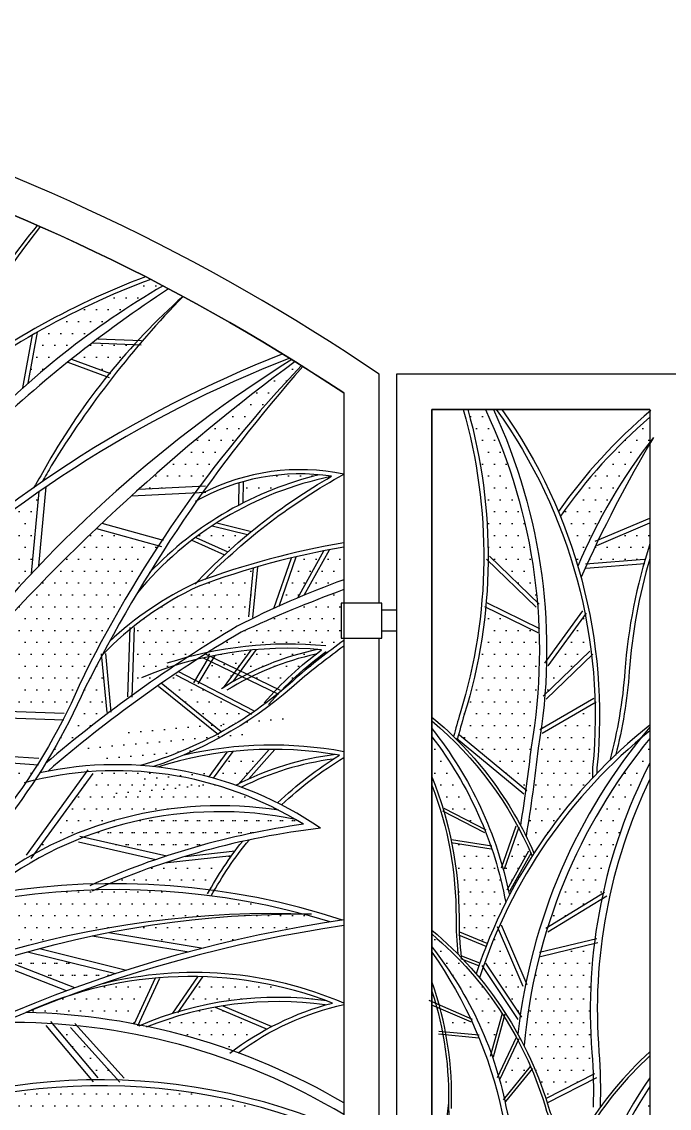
# Model space of a CAD drawing. Extents: x -6708 to 51378, y -17661 to 34250.
# Drawn here: x 30851 to 31771, y -16560 to -15017 of the extents above; entities that cross this region are included whole.
import ezdxf

# ---------------------------------------------------------------- set-up
doc = ezdxf.new("R2010")
doc.units = 0
doc.header["$LTSCALE"] = 5
doc.header["$MEASUREMENT"] = 0
for name, color, linetype in [('0-BCA', 33, 'CONTINUOUS'), ('0-TEXT', 7, 'CONTINUOUS'), ('1', 1, 'CONTINUOUS'), ('MET', 2, 'CONTINUOUS')]:
    doc.layers.add(name, color=color, linetype=linetype)
pattern_1 = [(185.10303, (58816.498, -10459.19), (-9.905037, 16.057624), [0, -16.875])]
pattern_2 = [(0, (0, -13080.158), (8.4375, 16.875), [0, -16.875])]
pattern_3 = [(180, (59217.37, -13080.158), (-8.4375, 16.875), [0, -16.875])]

msp = doc.modelspace()

# ---------------------------------------------------------------- hatches: boundary and pattern name
at = {"layer": 'MET'}
h = msp.add_hatch(dxfattribs=at)
h.set_pattern_fill('DOTS', color=1, scale=270, style=0)
h.set_pattern_definition(pattern_2)
h.paths.add_polyline_path([(31034.4, -15382.9, -0.001728), (31051.9, -15392, 0.048333), (30860.2, -15530.4), (30873.4, -15457.8, -0.039875)])
h = msp.add_hatch(dxfattribs=at)
h.set_pattern_fill('DOTS', color=1, scale=270, style=0)
h.set_pattern_definition(pattern_2)
h.paths.add_polyline_path([(30951.6, -15472.9), (31011.1, -15475.2, 0.014401), (30975.9, -15516), (30922, -15496.1, -0.004973)])
h = msp.add_hatch(dxfattribs=at)
h.set_pattern_fill('DOTS', color=1, scale=270, style=0)
h.set_pattern_definition(pattern_2)
h.paths.add_polyline_path([(31239.6, -15499.7, -0.00093), (31248.6, -15505.3, 0.03131), (31104.4, -15676.4), (31017.7, -15680.6, -0.024818)])
h = msp.add_hatch(dxfattribs=at)
h.set_pattern_fill('DOTS', color=1, scale=270, style=0)
h.set_pattern_definition(pattern_2)
h.paths.add_polyline_path([(31484.7, -15567.6), (31509.7, -15567.6, -0.089174), (31583.5, -15841.6), (31513.7, -15775, 0.06894)])
h = msp.add_hatch(dxfattribs=at)
h.set_pattern_fill('DOTS', color=1, scale=270, style=0)
h.set_pattern_definition(pattern_2)
h.paths.add_polyline_path([(31743.4, -15578.7), (31743.4, -15614, 0.062883), (31641, -15789.9, 0.024902), (31616.3, -15719.3, -0.063873)])
h = msp.add_hatch(dxfattribs=at)
h.set_pattern_fill('DOTS', color=1, scale=270, style=0)
h.set_pattern_definition(pattern_3)
h.paths.add_polyline_path([(31121.6, -15732.8, 0.014722), (31098.3, -15749.2), (31144, -15769.7, -0.011027), (31171.9, -15745.4)])
h.paths.add_polyline_path([(31274.1, -15660.4, 0.090313), (31166.3, -15670), (31165.8, -15700.3, -0.059064)])
h = msp.add_hatch(dxfattribs=at)
h.set_pattern_fill('DOTS', color=1, scale=270, style=0)
h.set_pattern_definition(pattern_2)
h.paths.add_polyline_path([(30826.3, -15720.3, -0.00903), (30876.1, -15684.3), (30865.2, -15800.5, 0.005904), (30835.3, -15833)])
h = msp.add_hatch(dxfattribs=at)
h.set_pattern_fill('DOTS', color=1, scale=270, style=0)
h.set_pattern_definition(pattern_2)
h.paths.add_polyline_path([(30957.2, -15736.7), (31045.4, -15760.9, 0.031981), (30932.6, -15959.7, -0.012394), (30915.1, -15997.5), (30731.2, -15992.9, -0.00783), (30782.7, -15918.3, -0.021823)])
h = msp.add_hatch(dxfattribs=at)
h.set_pattern_fill('DOTS', color=1, scale=270, style=0)
h.set_pattern_definition(pattern_2)
h.paths.add_polyline_path([(31666.1, -15761.7), (31743.4, -15728.7), (31743.4, -15758.6, 0.007056), (31737, -15779.1), (31654.3, -15786.8, -0.003526)])
h = msp.add_hatch(dxfattribs=at)
h.set_pattern_fill('DOTS', color=1, scale=270, style=0)
h.set_pattern_definition(pattern_2)
h.paths.add_polyline_path([(31241.1, -15776.7, -0.015446), (31308.7, -15763.2), (31308.7, -15809.5, 0.020226), (31216.7, -15846.7)])
h = msp.add_hatch(dxfattribs=at)
h.set_pattern_fill('DOTS', color=1, scale=270, style=0)
h.set_pattern_definition(pattern_2)
h.paths.add_polyline_path([(31101.9, -15818.9, -0.018491), (31180.2, -15792.7), (31173.5, -15867.2, 0.003708), (31157.3, -15875.5, 0.022586), (31008, -15973.6), (31010.3, -15875.5, -0.060293)])
h = msp.add_hatch(dxfattribs=at)
h.set_pattern_fill('DOTS', color=1, scale=270, style=0)
h.set_pattern_definition(pattern_2)
h.paths.add_polyline_path([(31162.7, -15883.9, -0.020899), (31308.7, -15823.5), (31308.7, -15842.6), (31304.7, -15842.6), (31304.7, -15892.6), (31308.7, -15892.6), (31308.7, -15895.5, 0.018233), (31241.5, -15948.3, -0.013003), (31220, -15967.2), (31112, -15915, -0.007832)])
h = msp.add_hatch(dxfattribs=at)
h.set_pattern_fill('DOTS', color=1, scale=270, style=0)
h.set_pattern_definition(pattern_2)
h.paths.add_polyline_path([(31510.2, -15848.3), (31586, -15885.6, -0.050609), (31574.6, -16047.1, -0.006702), (31567, -16108), (31471.8, -16029.2, -0.010946), (31479.8, -16000.8, 0.051094)])
h = msp.add_hatch(dxfattribs=at)
h.set_pattern_fill('DOTS', color=1, scale=270, style=0)
h.set_pattern_definition(pattern_2)
h.paths.add_polyline_path([(31651.7, -15859.5, -0.016791), (31659.7, -15908.8), (31594.4, -15972.2, 0.011256), (31596.4, -15935.7)])
h = msp.add_hatch(dxfattribs=at)
h.set_pattern_fill('DOTS', color=1, scale=270, style=0)
h.set_pattern_definition(pattern_2)
h.paths.add_polyline_path([(30940.9, -15963.5, -0.006089), (30964.8, -15917.3), (30972.6, -15999.8, 0.014205), (30885, -16070.3, 0.034055)])
h = msp.add_hatch(dxfattribs=at)
h.set_pattern_fill('DOTS', color=1, scale=270, style=0)
h.set_pattern_definition(pattern_1)
h.paths.add_polyline_path([(31138.4, -15961.9, 0.002716), (31134.7, -15964.3, 0.016371), (31101.9, -15957), (31126.1, -15916.8, -0.023588), (31176.9, -15909.4)])
h = msp.add_hatch(dxfattribs=at)
h.set_pattern_fill('DOTS', color=1, scale=270, style=0)
h.set_pattern_definition(pattern_2)
h.paths.add_polyline_path([(31049.7, -15956.3, -0.003003), (31068.5, -15943.5), (31176.4, -16000, -0.022258), (31134.7, -16025.6)])
h = msp.add_hatch(dxfattribs=at)
h.set_pattern_fill('DOTS', color=1, scale=270, style=0)
h.set_pattern_definition(pattern_2)
h.paths.add_polyline_path([(31578.7, -16197.5, 0.012893), (31567.6, -16173.4, 0.013705), (31584.8, -16048.6, 0.006309), (31588.1, -16028.3), (31665.4, -15983.8, -0.031018), (31662.1, -16076.1, -0.008057), (31661.8, -16091, 0.045034)])
h = msp.add_hatch(dxfattribs=at)
h.set_pattern_fill('DOTS', color=1, scale=270, style=0)
h.set_pattern_definition(pattern_1)
h.paths.add_polyline_path([(31045.5, -16073), (30926.1, -16056.9, -0.144279), (31223, -16005.1, -0.006665), (31235, -16011, 0.044908)])
h = msp.add_hatch(dxfattribs=at)
h.set_pattern_fill('DOTS', color=1, scale=270, style=0)
h.set_pattern_definition(pattern_2)
h.paths.add_polyline_path([(31433.7, -16089.4), (31433.7, -16032.3, -0.069208), (31508.7, -16164.1), (31449.4, -16133.6, 0.022416)])
h = msp.add_hatch(dxfattribs=at)
h.set_pattern_fill('DOTS', color=1, scale=270, style=0)
h.set_pattern_definition(pattern_2)
h.paths.add_polyline_path([(31743.4, -16034.7), (31743.4, -16070, 0.064093), (31676.9, -16254.1), (31598.4, -16302.5, -0.095773)])
h = msp.add_hatch(dxfattribs=at)
h.set_pattern_fill('DOTS', color=1, scale=270, style=0)
h.set_pattern_definition(pattern_2)
h.paths.add_polyline_path([(30669.6, -16089.1, -0.00303), (30688.1, -16059.3), (30873.5, -16072, -0.022203), (30831.2, -16133.3)])
h = msp.add_hatch(dxfattribs=at)
h.set_pattern_fill('DOTS', color=1, scale=270, style=0)
h.set_pattern_definition(pattern_3)
h.paths.add_polyline_path([(31159.6, -16099.2, 0.002716), (31155.6, -16101.2, 0.016371), (31123.6, -16091.1), (31151.3, -16053.2, -0.023588), (31202.5, -16050.3)])
h = msp.add_hatch(dxfattribs=at)
h.set_pattern_fill('DOTS', color=1, scale=270, style=0)
h.set_pattern_definition(pattern_1)
h.paths.add_polyline_path([(31043.5, -16083.2), (31137.5, -16064.2, 0.027275), (31110.8, -16115.6, 0.034286), (30968.2, -16119.5, -0.018933)])
h = msp.add_hatch(dxfattribs=at)
h.set_pattern_fill('DOTS', color=1, scale=270, style=0)
h.set_pattern_definition(pattern_2)
h.paths.add_polyline_path([(30952.8, -16081.6, -0.136188), (31216.4, -16136.8, 0.166805), (30870.2, -16198)])
h = msp.add_hatch(dxfattribs=at)
h.set_pattern_fill('DOTS', color=1, scale=270, style=0)
h.set_pattern_definition(pattern_3)
h.paths.add_polyline_path([(31057.1, -16201.6), (30939.6, -16174.9, -0.144279), (31239.9, -16149.8, -0.006665), (31251.4, -16156.7, 0.044908)])
h = msp.add_hatch(dxfattribs=at)
h.set_pattern_fill('DOTS', color=1, scale=270, style=0)
h.set_pattern_definition(pattern_2)
h.paths.add_polyline_path([(30939.6, -16174.9, -0.144279), (31239.9, -16149.8, -0.006665), (31251.4, -16156.7, 0.044908), (31057.1, -16201.6)])
h = msp.add_hatch(dxfattribs=at)
h.set_pattern_fill('DOTS', color=1, scale=270, style=0)
h.set_pattern_definition(pattern_2)
h.paths.add_polyline_path([(31557.1, -16162.2, -0.016848), (31572.2, -16193.1), (31541.8, -16247.6, 0.011509), (31535.7, -16222.7)])
h = msp.add_hatch(dxfattribs=at)
h.set_pattern_fill('DOTS', color=1, scale=270, style=0)
h.set_pattern_definition(pattern_2)
h.paths.add_polyline_path([(31461.9, -16183), (31519.1, -16192.3, -0.035424), (31538.7, -16267.6, 0.021348), (31512.4, -16326.1), (31472.7, -16309, -0.010704), (31472.3, -16289.2, 0.051095)])
h = msp.add_hatch(dxfattribs=at)
h.set_pattern_fill('DOTS', color=1, scale=270, style=0)
h.set_pattern_definition(pattern_3)
h.paths.add_polyline_path([(31054.2, -16211.6), (31149.5, -16201, 0.027275), (31118.3, -16249.8, 0.034286), (30976, -16241, -0.018933)])
h = msp.add_hatch(dxfattribs=at)
h.set_pattern_fill('DOTS', color=1, scale=270, style=0)
h.set_pattern_definition(pattern_2)
h.paths.add_polyline_path([(31247.9, -16283.5, 0.104361), (30690, -16385.2), (30714.3, -16285.4, -0.130822)])
h = msp.add_hatch(dxfattribs=at)
h.set_pattern_fill('DOTS', color=1, scale=270, style=0)
h.set_pattern_definition(pattern_2)
h.paths.add_polyline_path([(30974.7, -16310.3, -0.048351), (31249.5, -16283.9, -0.009992), (31289.4, -16295.3, 0.023803), (31109.1, -16332.4)])
h = msp.add_hatch(dxfattribs=at)
h.set_pattern_fill('DOTS', color=1, scale=270, style=0)
h.set_pattern_definition(pattern_2)
h.paths.add_polyline_path([(31509.7, -16350.7, -0.016544), (31528, -16305), (31565.8, -16389.2, 0.011965), (31559.3, -16427.5)])
h = msp.add_hatch(dxfattribs=at)
h.set_pattern_fill('DOTS', color=1, scale=270, style=0)
h.set_pattern_definition(pattern_2)
h.paths.add_polyline_path([(31556.3, -16464.2, -0.019633), (31573.9, -16500.6), (31536.7, -16546.4, 0.013111), (31529.9, -16519.3)])
h.paths.add_polyline_path([(31433.7, -16330.9), (31433.7, -16312.4, -0.073658), (31533.6, -16425.6), (31518.1, -16482.3, 0.081748)])
h = msp.add_hatch(dxfattribs=at)
h.set_pattern_fill('DOTS', color=1, scale=270, style=0)
h.set_pattern_definition(pattern_3)
h.paths.add_polyline_path([(30823.2, -16348.5, -0.006625), (30859.6, -16337.7), (30984.6, -16368.7, 0.007905), (30926.8, -16388.7)])
h = msp.add_hatch(dxfattribs=at)
h.set_pattern_fill('DOTS', color=1, scale=270, style=0)
h.set_pattern_definition(pattern_2)
h.paths.add_polyline_path([(30823.2, -16348.5, -0.006625), (30859.6, -16337.7), (30984.6, -16368.7, 0.007905), (30926.8, -16388.7)])
h = msp.add_hatch(dxfattribs=at)
h.set_pattern_fill('DOTS', color=1, scale=270, style=0)
h.set_pattern_definition(pattern_2)
h.paths.add_polyline_path([(31586.4, -16344.7), (31664.5, -16325.9, 0.050627), (31661.1, -16480.8, -0.011667), (31662.8, -16511.9), (31595.7, -16546, 0.039142), (31564.7, -16471, -0.040012)])
h = msp.add_hatch(dxfattribs=at)
h.set_pattern_fill('DOTS', color=1, scale=270, style=0)
h.set_pattern_definition(pattern_3)
h.paths.add_polyline_path([(31030, -16444.1, -0.050703), (31126, -16416.4), (31199.6, -16447.4, 0.034482), (31150.9, -16478.5, 0.033841)])
h.paths.add_polyline_path([(31108.7, -16373.1, -0.080576), (31284.3, -16407.5, 0.107171), (31074.5, -16422.5)])
h.paths.add_polyline_path([(30919.9, -16399.6, -0.055497), (31041, -16375), (31010.8, -16440.3, 0.041713), (30856.9, -16424.1, -0.008778)])
h = msp.add_hatch(dxfattribs=at)
h.set_pattern_fill('DOTS', color=1, scale=270, style=0)
h.set_pattern_definition(pattern_2)
h.paths.add_polyline_path([(31445.7, -16418.6), (31491.5, -16438.6, -0.00769), (31499, -16455.9), (31453.2, -16451.6, 0.01732)])
h = msp.add_hatch(dxfattribs=at)
h.set_pattern_fill('DOTS', color=1, scale=270, style=0)
h.set_pattern_definition(pattern_2)
h.paths.add_polyline_path([(30894.7, -16440, -0.00661), (30918.9, -16441.8), (30987.8, -16519.9, 0.007698), (30961, -16519.5)])
h.paths.add_polyline_path([(30726.2, -16483.4, -0.005055), (30761.2, -16466.4), (30819.1, -16531.4, 0.015616), (30765.8, -16542.1)])
h = msp.add_hatch(dxfattribs=at)
h.set_pattern_fill('DOTS', color=1, scale=270, style=0)
h.set_pattern_definition(pattern_2)
h.paths.add_polyline_path([(30835.4, -16537.5, -0.126764), (31262.8, -16582.1, 0.128566), (30781.8, -16637.8)])
h = msp.add_hatch(dxfattribs=at)
h.set_pattern_fill('DOTS', color=1, scale=270, style=0)
h.set_pattern_definition(pattern_2)
h.paths.add_polyline_path([(31743.4, -16529.1), (31743.4, -16577.4), (31706.5, -16593, -0.033549)])

# ---------------------------------------------------------------- linework, layer by layer
at = {"layer": '0-BCA', "color": 3}
for p, q in [((31383.7, -15517.6), (31383.7, -17517.6)), ((31383.7, -15517.6), (31383.7, -17517.6)), ((31433.7, -15517.6), (31383.7, -15517.6)), ((31433.7, -15517.6), (31383.7, -15517.6)), ((31793.4, -15517.6), (31433.7, -15517.6)), ((31308.7, -15544.2), (31308.7, -15842.6)), ((31433.7, -15567.6), (31433.7, -17467.6)), ((31433.7, -15567.6), (31433.7, -17467.6)), ((31743.4, -15567.6), (31433.7, -15567.6)), ((31743.4, -15567.6, 0), (31743.4, -17467.6, 0)), ((31308.7, -15892.6), (31308.7, -16592.3)), ((31358.7, -16592.3), (31358.7, -15892.6))]:
    msp.add_line(p, q, dxfattribs=at)
at = {"layer": '0-BCA', "color": 1}
for p, q in [((31383.7, -15852.6), (31362.7, -15852.6)), ((31383.7, -15882.6), (31362.7, -15882.6))]:
    msp.add_line(p, q, dxfattribs=at)
at = {"layer": '0-BCA', "color": 3}
for points in [[(31358.7, -15842.6), (31358.7, -15517.6, 0.155566), (29672.2, -15017.6, 0.155566)], [(31308.7, -15544.2), (31308.7, -17467.1), (29672.7, -17467.1), (29672.2, -15067.6, -0.153284), (31308.7, -15544.2, -3.305213)]]:
    msp.add_lwpolyline(points, format="xyb", dxfattribs=at)
msp.add_lwpolyline([(31433.7, -15567.6), (31743.4, -15567.6), (31743.4, -17467.6), (31433.7, -17467.6)], close=True, dxfattribs=at)
at = {"layer": '0-BCA', "color": 1}
msp.add_lwpolyline([(31362.7, -15892.6), (31362.7, -15842.6), (31304.7, -15842.6), (31304.7, -15892.6)], close=True, dxfattribs=at)
at = {"layer": '0-BCA', "color": 3}
msp.add_arc((29731.3, -17912.3), 2845.3, 56.3334, 91.1921, dxfattribs=at)
at = {"layer": '0-TEXT', "color": 1}
msp.add_line((31383.7, -15852.6), (31383.7, -15882.6), dxfattribs=at)
at = {"layer": '1'}
for p, q in [((30860.2, -15530.4), (30873.4, -15457.8)), ((30852.9, -15536.9), (30866.6, -15461.7)), ((30951.6, -15472.9), (31021, -15475.6)), ((30959.2, -15467.2), (31021.3, -15469.6)), ((30916.5, -15500.4), (30975.3, -15522.2)), ((30922, -15496.1), (30977.4, -15516.6)), ((31017.7, -15680.6, 0), (31112.4, -15676, 0)), ((30865.2, -15800.5, 0), (30876.1, -15684.3, 0)), ((30875.4, -15789.7, 0), (30886, -15677.5, 0)), ((31007, -15690.3, 0), (31112.9, -15685.1, 0)), ((31665.8, -15754.8, 0), (31743.4, -15722, 0)), ((30957.2, -15736.7, 0), (31049.5, -15762, 0)), ((30964.9, -15729.3, 0), (31051.9, -15753.2, 0)), ((31668.2, -15760.6, 0), (31743.4, -15728.7, 0)), ((31243.3, -15835.1, 0), (31280.5, -15768.3, 0)), ((31252.2, -15831.3, 0), (31288.2, -15766.8, 0)), ((31209.2, -15850.1, 0), (31234.2, -15778.4, 0)), ((31216.7, -15846.7, 0), (31241.1, -15776.7, 0)), ((31581.7, -15848.5), (31511.5, -15780.2)), ((31586.1, -15844.1), (31515.8, -15775.7)), ((31651.9, -15787, 0), (31735.6, -15780, 0)), ((31173.6, -15862.3, 0), (31180.2, -15792.7, 0)), ((31179.6, -15862.9, 0), (31186.4, -15791, 0)), ((31652.5, -15793.2, 0), (31736.1, -15786.2, 0)), ((31587.3, -15879.1), (31511.9, -15842.2)), ((31584.6, -15884.7), (31509.2, -15847.8)), ((31594, -15928), (31648.4, -15853.5)), ((31599, -15931.7), (31653.4, -15857.1)), ((31001.9, -15975.8, 0), (31005.2, -15877, 0)), ((31007.9, -15976, 0), (31011.2, -15877.2, 0)), ((30972.3, -15997.8, 0), (30964.6, -15914.6, 0)), ((30978.3, -15997.3, 0), (30970.5, -15914.1, 0)), ((31095.6, -15955.9), (31118.1, -15918.4)), ((31101.9, -15957), (31126.1, -15916.8)), ((31108.1, -15919.7, 0), (31215.9, -15971.7, 0)), ((31110.7, -15914.3, 0), (31218.5, -15966.3, 0)), ((31137.8, -15962.8), (31176.9, -15909.4)), ((31151.7, -15954), (31184.8, -15908.6)), ((31591.8, -15974.6), (31658.1, -15910.8)), ((31596.2, -15979.1), (31662.4, -15915.3)), ((31070.2, -15944.4, 0), (31177.4, -16000.5, 0)), ((31073, -15939.1, 0), (31180.2, -15995.2, 0)), ((31045.4, -15960.6, 0), (31130.7, -16029.4, 0)), ((31049.2, -15955.9, 0), (31134.5, -16024.7, 0)), ((31587, -16022.1), (31663.8, -15977.6)), ((31590.2, -16027.5), (31666.9, -15983)), ((30728.8, -15992.8, 0), (30911.5, -15999, 0)), ((30728.5, -16002, 0), (30911.2, -16008.2, 0)), ((31568.5, -16109.2), (31472.9, -16030.2)), ((31564.6, -16114), (31468.9, -16035)), ((30690.8, -16059.9, 0), (30875.1, -16072.1, 0)), ((30691.5, -16050.7, 0), (30875.7, -16063, 0)), ((31117.5, -16089.4), (31143.2, -16054.1)), ((31123.6, -16091.1), (31151.3, -16053.2)), ((31158.8, -16100), (31202.5, -16050.3)), ((31173.4, -16092.5), (31210.5, -16050.3)), ((30857.9, -16200.4), (30945.7, -16079.3)), ((30864.8, -16205.4), (30952.6, -16084.4)), ((31508.9, -16169), (31449.2, -16138.1)), ((31510.9, -16165.2), (31451.2, -16134.3)), ((31532.8, -16218.7), (31553.7, -16158.9)), ((31536.8, -16220.1), (31557.7, -16160.3)), ((30931.6, -16181.8), (31041.5, -16206.8)), ((30933.5, -16173.5), (31057.1, -16201.6)), ((31518, -16192.2), (31461.1, -16182.9)), ((31518.7, -16187.9), (31461.8, -16178.7)), ((31083.3, -16202.3), (31154.3, -16194.4)), ((31540.7, -16249.7), (31571.4, -16194.6)), ((31544.4, -16251.8), (31575.2, -16196.7)), ((31054.2, -16211.6), (31149.5, -16201)), ((31595.4, -16304.3), (31678.8, -16252.9)), ((31598.7, -16309.6), (31682.1, -16258.2)), ((31563.6, -16387), (31526.8, -16302.4)), ((31569.3, -16384.5), (31532.5, -16299.9)), ((30951.1, -16315.1), (31088.7, -16337.7)), ((30974.7, -16310.3), (31109.1, -16332.4)), ((31510.8, -16330.1), (31472, -16313.9)), ((31512.4, -16326.1), (31473.6, -16309.9)), ((31586.6, -16338.3), (31668.2, -16318.7)), ((30859.6, -16337.7), (30984.6, -16368.7)), ((30876.4, -16333.1), (31000, -16363.7)), ((31588, -16344.3), (31669.6, -16324.7)), ((30914.6, -16393.2), (30810.2, -16352.6)), ((30926.8, -16388.7), (30823.2, -16348.5)), ((31500.6, -16357.7), (31474.9, -16347.9)), ((31502, -16353.7), (31476.4, -16343.9)), ((31561.3, -16430.5), (31510.6, -16353.7)), ((31556.1, -16433.9), (31505.4, -16357.1)), ((31010.8, -16440.3), (31041.2, -16374.7)), ((31016.1, -16443.1), (31047.5, -16375.4)), ((31065.8, -16424.9), (31101.4, -16373.2)), ((31073.1, -16424.5), (31108.6, -16373.3)), ((31125.9, -16416.4), (31199.9, -16447.5)), ((31137, -16414.6), (31206.6, -16443.8)), ((31491.6, -16433.9), (31429.9, -16407.1)), ((31489.9, -16437.8), (31433.7, -16413.4)), ((31517.1, -16485.8), (31533.9, -16424.7)), ((31521.2, -16486.9), (31538, -16425.9)), ((30885.6, -16442.4), (30952.6, -16522.3)), ((30892.2, -16436.9), (30959.1, -16516.8)), ((30990.5, -16522.9), (30920.4, -16445.1)), ((30996.8, -16517.2), (30926.8, -16439.4)), ((31500.5, -16460.3), (31443.2, -16454.9)), ((31500.9, -16456.1), (31443.6, -16450.7)), ((31527.1, -16516.2), (31554, -16459.1)), ((31530.9, -16518), (31557.9, -16461)), ((31535.5, -16547.8), (31573.9, -16500.6)), ((31538.8, -16550.5), (31577.2, -16503.3)), ((31595.7, -16546), (31665.2, -16510.7)), ((31597.6, -16552), (31668.1, -16516.3))]:
    msp.add_line(p, q, dxfattribs=at)
at = {"layer": '1', "color": 1}
for p, q in [((31159.7, -15703.4), (31160.2, -15671.7)), ((31165.8, -15700.3), (31166.3, -15670)), ((31121.6, -15732.8), (31171.9, -15745.4)), ((31128.5, -15728.4), (31177.6, -15740.7)), ((31092.8, -15753.4), (31139.2, -15774.1)), ((31098.3, -15749.2), (31144, -15769.7))]:
    msp.add_line(p, q, dxfattribs=at)
at = {"layer": '1', "color": 1, "elevation": 0}
for points in [[(30873.3, -15306.2, 0.058927), (30724.8, -15537.9, -0.072419), (30641.5, -15672.8)], [(30877.4, -15308, 0.049302), (30730.2, -15540.4, -0.063114), (30655.1, -15665.6)], [(31221.9, -15488.6, 0.100722), (30650.7, -15859.2, 0.197143), (30472.7, -16384.6)], [(31231.9, -15494.8, 0.101325), (30657.8, -15864.9, 0.204534), (30489.3, -16375.4)], [(31234.9, -15496.7, 0.083674), (30770, -15909.9, 0.044199), (30500.3, -16369.6)], [(31239.6, -15499.7, 0.053833), (30782.7, -15918.3, 0.044104), (30524, -16357.4)], [(31248.6, -15505.3, 0.077834), (30932.6, -15959.7, -0.132175), (30661.1, -16301.3)], [(31250.6, -15506.6, 0.06493), (30940.9, -15963.5, -0.117832), (30692, -16291.7)], [(31097.3, -15815.6, -0.074115), (31291.2, -15662.5, 0.167555), (31097.5, -15698.4, 0.159037)], [(31111.5, -15809, -0.073186), (31308.7, -15659.6, 0.17334), (31107.2, -15687.1)], [(31308.7, -15763.2, 0.048104), (31101.9, -15818.9, 0.094761), (30965, -15917)], [(31308.7, -15757, 0.04863), (31099.2, -15813.5, 0.078365), (30975.7, -15897.2)], [(31308.7, -15809.5, 0.033718), (31157.3, -15875.5, 0.042378), (30885, -16070.3)], [(31308.7, -15823.5, 0.020899), (31162.7, -15883.9, 0.044623), (30888.5, -16081.2)], [(31308.7, -15895.5, 0.018233), (31241.5, -15948.3, -0.117164), (31020, -16073.2)], [(31308.7, -15903.7, 0.014302), (31245.5, -15952.8, -0.104646), (31038.5, -16074.8)]]:
    msp.add_lwpolyline(points, format="xyb", dxfattribs=at)
at = {"layer": '1', "color": 1}
for points in [[(31034.4, -15382.9, 0.081645), (30720.1, -15562.2)], [(31027, -15379.1, 0.077818), (30726, -15549.8)], [(31051.9, -15392, 0.069777), (30784.6, -15603, 0.001315), (30777.8, -15610.9)], [(31059.8, -15396.2, 0.044182), (30798.5, -15603.4)], [(31080.3, -15407.1, 0.082188), (30887.9, -15644.6, -0.017962), (30867.9, -15678.7, -0.017962)], [(31080.3, -15407.1, 0.054647), (30893.1, -15647.5, -0.011301), (30880, -15670.3)], [(31290.4, -15663, 0.170286), (31015.4, -15827.8)], [(31308.7, -16410.7, 0.163483), (30966.5, -16383.1)], [(31146.8, -16481.5, -0.097447), (31292.4, -16410.5, 0.202996), (30856.9, -16424.1, 0.156231)], [(31284.6, -16407.5, 0.138422), (31017.3, -16443.2)], [(31282.4, -16413.2, 0.132109), (31028, -16445, 0.130161)], [(31158.8, -16481.4, -0.108332), (31308.7, -16412.8, -0.108332)]]:
    msp.add_lwpolyline(points, format="xyb", dxfattribs=at)
at = {"layer": '1'}
for points in [[(31478.2, -15567.6, -0.145535), (31473.9, -15999, 0.012666), (31464.6, -16032.1)], [(31484.7, -15567.6, -0.144939), (31479.8, -16000.8, 0.014021), (31469.7, -16037.2)], [(31509.7, -15567.6, -0.154434), (31574.6, -16047.1, -0.012217), (31559.6, -16157.9)], [(31521.2, -15567.6, -0.152794), (31584.8, -16048.6, -0.013705), (31567.6, -16173.4)], [(31525.2, -15567.6, -0.18262), (31662.1, -16076.1, -0.008057), (31661.8, -16091)], [(31532.9, -15567.6, -0.18098), (31668.3, -16076.4, -0.004204), (31668.2, -16084.3)], [(31195.7, -15984, -0.052303), (31277.1, -15908.8, 0.12065), (31021.1, -15948.5, 0.12065)], [(31282.9, -15903.3, 0.102341), (31057.4, -15928.1, 0.102341)], [(31271.7, -15908.3, 0.090648), (31134.7, -15964.3, 0.090648)], [(31268.8, -15915.1, 0.084566), (31142.6, -15966.4, 0.084566)], [(31201.6, -15986.4, -0.053022), (31283.6, -15911.4)], [(31433.7, -16004.4, -0.1188), (31578.7, -16197.5)], [(31433.7, -16010, -0.11848), (31576, -16201.8)], [(31433.7, -16020.8, -0.118728), (31543.9, -16257.4)], [(31743.4, -16016, 0.146467), (31496.7, -16369.1, 0.13665)], [(31743.4, -16023.9, 0.14609), (31501.4, -16374.7, 0.141413)], [(31743.4, -16018.6, 0.149299), (31555.9, -16454.5, 0.142532)], [(31308.7, -16053.6, 0.102341), (31081.9, -16058.3, 0.102341)], [(31433.7, -16032.3, -0.118727), (31538.7, -16267.6)], [(31743.4, -16034.7, 0.150279), (31564.7, -16471)], [(31214.6, -16126.3, -0.052303), (31302.4, -16058.6, 0.12065), (31043.9, -16075.4, 0.12065)], [(31297.1, -16057.7, 0.090648), (31155.6, -16101.2, 0.090648)], [(31220.3, -16129.2, -0.053022), (31308.7, -16061.8)], [(31293.6, -16064.2, 0.084566), (31163.3, -16104, 0.084566)], [(31743.4, -16070, 0.139242), (31661.1, -16480.8, -0.029056), (31662.7, -16558.5, -0.029056)], [(31433.7, -16089.4, -0.098151), (31472.3, -16289.2, 0.030763), (31475.6, -16345.9)], [(31743.4, -16092.5, 0.132516), (31671.1, -16480, -0.029059), (31672.6, -16558.9)], [(31433.7, -16101, -0.09293), (31468.1, -16289.2, 0.027802), (31470.8, -16340.9)], [(31115.1, -16255.6, -0.04218), (31164.6, -16181, -0.04218)], [(31120.4, -16258.5, -0.0457), (31174, -16179, -0.0457)], [(30393.2, -16552.2, -0.170445), (31262.8, -16284, -0.186759)], [(30414.8, -16551.7, -0.159322), (31262.8, -16284, -0.159322)], [(31433.7, -16306.9, -0.150404), (31600.9, -16562.9, -0.019445), (31608.8, -16586.7, -0.019445)], [(31433.7, -16312.4, -0.148747), (31596.8, -16564.2, -0.020128), (31604.9, -16588.5, -0.020128)], [(31433.7, -16330.9, -0.122493), (31540.6, -16565.3, -0.004281), (31547.1, -16591.5, -0.004281)], [(31433.7, -16338.3, -0.10283), (31533.6, -16566.9, -0.004481), (31540.4, -16594.2, -0.004481)], [(31433.7, -16393.5, -0.086691), (31457.3, -16560.5, 0.102512), (31507.6, -16742.9, 0.102512)], [(31457.5, -16552.2, 0.1916), (31542, -16889.8)]]:
    msp.add_lwpolyline(points, format="xyb", dxfattribs=at)
at = {"layer": '1', "elevation": 0}
for points in [[(31744.8, -15569.3, 0.064946), (31613.5, -15712.5)], [(31743.4, -15578.7, 0.063876), (31616.3, -15719.3)], [(31748.6, -15607.2, 0.065513), (31641, -15789.9)], [(31748.6, -15607.2, 0.028449), (31645.6, -15805.9)], [(31743.4, -15758.6, 0.06062), (31707.9, -15939.4, -0.047851), (31686.3, -16066.1)], [(31743.4, -15779.5, 0.054024), (31714.1, -15939.9, -0.044426), (31694.6, -16058.8)], [(31743.4, -16479.8, 0.070857), (31650.7, -16591.8, 0.070857)], [(31743.4, -16485.6, 0.068266), (31655, -16592.8, 0.068266)], [(31743.4, -16516.6, 0.102785), (31654.1, -16725, 0.040751), (31608.1, -16977.5)], [(31743.4, -16529.1, 0.098151), (31661, -16726.6, 0.044914), (31612.9, -17003.9, 0.044914)]]:
    msp.add_lwpolyline(points, format="xyb", dxfattribs=at)
at = {"layer": '1', "color": 1}
msp.add_arc((31388, -16137.4), 490.4, 103.4038, 136.4113, dxfattribs=at)
at = {"layer": '1'}
for centre, radius, start, end in [((30985.2, -16584.1), 512.1, 55.4628, 102.2437), ((30985.2, -16584.1), 503.5, 58.0802, 105.0193), ((31132.4, -16671.9), 541.6, 81.0752, 128.1613), ((31132.4, -16671.9), 533.1, 78.3618, 128.1613), ((31403.7, -17258.5), 1112.3, 97.8679, 114.2016), ((31403.7, -17258.5), 1103.7, 96.6685, 114.2016), ((30983, -17281.8), 1040.8, 71.8699, 126.5923), ((30984.6, -17286.8), 1037.3, 72.912, 126.4458), ((31588.1, -18206.2), 1934, 98.3079, 127.0917), ((31586.1, -18204), 1923.5, 98.2922, 126.8173), ((30973.6, -16543.3), 488.2, 358.0136, 19.559), ((30837.1, -17352.9), 929.1, 59.4978, 88.7787), ((30837.1, -17352.9), 914.8, 58.9701, 90.8668), ((30962.6, -17389.1), 869.6, 67.5555, 121.6916), ((30962.6, -17389.1), 861.1, 69.5972, 121.9992)]:
    msp.add_arc(centre, radius, start, end, dxfattribs=at)

doc.saveas('drawing.dxf')
